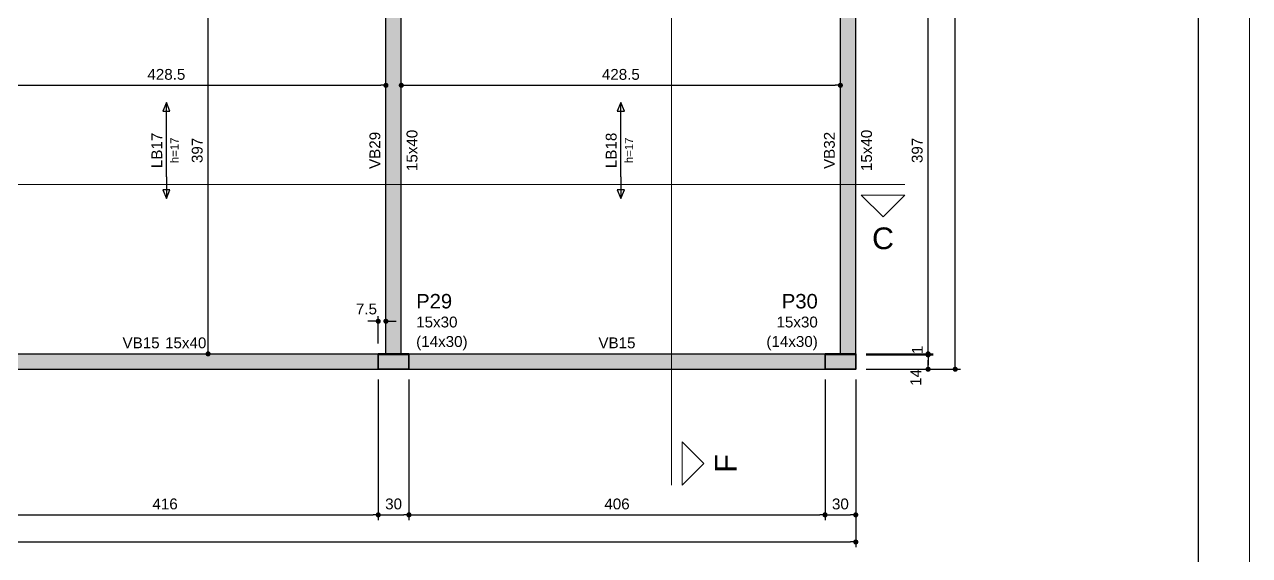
# Model space of a CAD drawing. Header units: millimetres. Extents: x 0 to 59.4, y 0 to 42.
# Drawn here: x 35.49 to 59.4, y 14.16 to 24.52 of the extents above; entities that cross this region are included whole.
import ezdxf

# ---------------------------------------------------------------- set-up
doc = ezdxf.new("R2010")
doc.units = ezdxf.units.MM
doc.header["$MEASUREMENT"] = 0
doc.layers.get('0').update_dxf_attribs({"color": 1, "lineweight": 13})
for name, color, linetype, lineweight in [('FO-Cortes', 2, 'Continuous', 20), ('FO-Pilares', 5, 'Continuous', 35), ('FO-Textos das lajes', 3, 'Continuous', 25), ('FO-Textos das vigas', 1, 'Continuous', 13), ('FO-Textos dos pilares', 1, 'Continuous', 13), ('FO-Vigas', 3, 'Continuous', 25), ('FOLHA EXTERNA', 1, 'Continuous', 13), ('Folha_padrão', 3, 'Continuous', 25)]:
    doc.layers.add(name, color=color, linetype=linetype, lineweight=lineweight)
for name, color, linetype in [('FO-Cotas', 12, 'Continuous'), ('FO-Hachuras', 254, 'Continuous'), ('FO-Hachuras dos pilares', 18, 'Continuous')]:
    doc.layers.add(name, color=color, linetype=linetype)
doc.styles.add('Arial', font='')
doc.styles.get('Arial').set_extended_font_data('Arial')
doc.dimstyles.new('UM_50.000000', dxfattribs={"dimtxt": 0.18, "dimasz": 0.1, "dimexe": 0.1, "dimexo": 0.2, "dimgap": 0, "dimtad": 1, "dimtih": 1, "dimtoh": 1, "dimdec": 1, "dimlfac": 50, "dimzin": 0, "dimdsep": 46, "dimtxsty": 'Standard', "dimcen": 0.09, "dimdle": 0.1, "dimadec": 1, "dimazin": 2, "dimtfac": 1, "dimtdec": 4, "dimtofl": 0, "dimtmove": 0, "dimatfit": 3, "dimfxl": 1, "dimtolj": 1, "dimarcsym": 0})

# ---------------------------------------------------------------- blocks, each defined once
blk = doc.blocks.new('_Dot')
at = {"color": 0, "linetype": 'ByBlock', "lineweight": -2}
blk.add_line((-0.5, 0), (-1, 0), dxfattribs=at)
at = {"color": 0, "linetype": 'ByBlock', "const_width": 0.5}
blk.add_lwpolyline([(-0.25, 0, 1), (0.25, 0, 1)], format="xyb", close=True, dxfattribs=at)
blk = doc.blocks.new('*D37')
at = {"layer": 'Defpoints', "color": 0}
for p in [(34.076, 17.798), (42.396, 17.798), (42.396, 14.956)]:
    blk.add_point(p, dxfattribs=at)
at = {"layer": 'FO-Cotas', "color": 0, "lineweight": -2}
for p, q in [((34.076, 17.598), (34.076, 14.856)), ((42.396, 17.598), (42.396, 14.856)), ((34.176, 14.956), (42.296, 14.956))]:
    blk.add_line(p, q, dxfattribs=at)
at = {"layer": 'FO-Cotas', "color": 0, "lineweight": -2, "xscale": 0.1, "yscale": 0.1, "zscale": 0.1, "rotation": 180}
blk.add_blockref('_Dot', (34.076, 14.956), dxfattribs=at)
at = {"layer": 'FO-Cotas', "color": 0, "lineweight": -2, "xscale": 0.1, "yscale": 0.1, "zscale": 0.1}
blk.add_blockref('_Dot', (42.396, 14.956), dxfattribs=at)
at = {"layer": 'FO-Cotas', "insert": (38.236, 15.168), "char_height": 0.2118, "attachment_point": 5, "style": 'Arial'}
blk.add_mtext('\\A1;416', dxfattribs=at)
blk = doc.blocks.new('*D38')
at = {"layer": 'Defpoints', "color": 0}
for p in [(42.396, 17.798), (42.996, 17.798), (42.996, 14.956)]:
    blk.add_point(p, dxfattribs=at)
at = {"layer": 'FO-Cotas', "color": 0, "lineweight": -2}
for p, q in [((42.396, 17.598), (42.396, 14.856)), ((42.996, 17.598), (42.996, 14.856)), ((42.496, 14.956), (42.896, 14.956))]:
    blk.add_line(p, q, dxfattribs=at)
at = {"layer": 'FO-Cotas', "color": 0, "lineweight": -2, "xscale": 0.1, "yscale": 0.1, "zscale": 0.1, "rotation": 180}
blk.add_blockref('_Dot', (42.396, 14.956), dxfattribs=at)
at = {"layer": 'FO-Cotas', "color": 0, "lineweight": -2, "xscale": 0.1, "yscale": 0.1, "zscale": 0.1}
blk.add_blockref('_Dot', (42.996, 14.956), dxfattribs=at)
at = {"layer": 'FO-Cotas', "insert": (42.696, 15.168), "char_height": 0.2118, "attachment_point": 5, "rotation": 0.0057, "style": 'Arial'}
blk.add_mtext('\\A1;30', dxfattribs=at)
blk = doc.blocks.new('*D39')
at = {"layer": 'Defpoints', "color": 0}
for p in [(42.996, 17.798), (51.116, 17.798), (51.116, 14.956)]:
    blk.add_point(p, dxfattribs=at)
at = {"layer": 'FO-Cotas', "color": 0, "lineweight": -2}
for p, q in [((42.996, 17.598), (42.996, 14.856)), ((51.116, 17.598), (51.116, 14.856)), ((43.096, 14.956), (51.016, 14.956))]:
    blk.add_line(p, q, dxfattribs=at)
at = {"layer": 'FO-Cotas', "color": 0, "lineweight": -2, "xscale": 0.1, "yscale": 0.1, "zscale": 0.1, "rotation": 180}
blk.add_blockref('_Dot', (42.996, 14.956), dxfattribs=at)
at = {"layer": 'FO-Cotas', "color": 0, "lineweight": -2, "xscale": 0.1, "yscale": 0.1, "zscale": 0.1}
blk.add_blockref('_Dot', (51.116, 14.956), dxfattribs=at)
at = {"layer": 'FO-Cotas', "insert": (47.056, 15.168), "char_height": 0.2118, "attachment_point": 5, "style": 'Arial'}
blk.add_mtext('\\A1;406', dxfattribs=at)
blk = doc.blocks.new('*D40')
at = {"layer": 'Defpoints', "color": 0}
for p in [(51.116, 17.798), (51.716, 17.798), (51.716, 14.956)]:
    blk.add_point(p, dxfattribs=at)
at = {"layer": 'FO-Cotas', "color": 0, "lineweight": -2}
for p, q in [((51.116, 17.598), (51.116, 14.856)), ((51.716, 17.598), (51.716, 14.856)), ((51.216, 14.956), (51.616, 14.956))]:
    blk.add_line(p, q, dxfattribs=at)
at = {"layer": 'FO-Cotas', "color": 0, "lineweight": -2, "xscale": 0.1, "yscale": 0.1, "zscale": 0.1, "rotation": 180}
blk.add_blockref('_Dot', (51.116, 14.956), dxfattribs=at)
at = {"layer": 'FO-Cotas', "color": 0, "lineweight": -2, "xscale": 0.1, "yscale": 0.1, "zscale": 0.1}
blk.add_blockref('_Dot', (51.716, 14.956), dxfattribs=at)
at = {"layer": 'FO-Cotas', "insert": (51.416, 15.168), "char_height": 0.2118, "attachment_point": 5, "rotation": 0.0057, "style": 'Arial'}
blk.add_mtext('\\A1;30', dxfattribs=at)
blk = doc.blocks.new('*D41')
at = {"layer": 'Defpoints', "color": 0}
for p in [(5.476, 19.198), (51.716, 17.798), (51.716, 14.427)]:
    blk.add_point(p, dxfattribs=at)
at = {"layer": 'FO-Cotas', "color": 0, "lineweight": -2}
for p, q in [((5.476, 18.998), (5.476, 14.327)), ((51.716, 17.598), (51.716, 14.327)), ((5.576, 14.427), (51.616, 14.427))]:
    blk.add_line(p, q, dxfattribs=at)
at = {"layer": 'FO-Cotas', "color": 0, "lineweight": -2, "xscale": 0.1, "yscale": 0.1, "zscale": 0.1, "rotation": 180}
blk.add_blockref('_Dot', (5.476, 14.427), dxfattribs=at)
at = {"layer": 'FO-Cotas', "color": 0, "lineweight": -2, "xscale": 0.1, "yscale": 0.1, "zscale": 0.1}
blk.add_blockref('_Dot', (51.716, 14.427), dxfattribs=at)
at = {"layer": 'FO-Cotas', "insert": (28.596, 14.639), "char_height": 0.2118, "attachment_point": 5, "style": 'Arial'}
blk.add_mtext('\\A1;2312', dxfattribs=at)
blk = doc.blocks.new('*D58')
at = {"layer": 'Defpoints', "color": 0}
for p in [(51.716, 18.078), (53.128, 18.078), (51.716, 17.798)]:
    blk.add_point(p, dxfattribs=at)
at = {"layer": 'FO-Cotas', "color": 0, "lineweight": -2}
for p, q in [((51.916, 18.078), (53.228, 18.078)), ((53.128, 17.898), (53.128, 17.978)), ((51.916, 17.798), (53.228, 17.798))]:
    blk.add_line(p, q, dxfattribs=at)
at = {"layer": 'FO-Cotas', "color": 0, "lineweight": -2, "xscale": 0.1, "yscale": 0.1, "zscale": 0.1}
for p, rotation in [((53.128, 18.078), 90), ((53.128, 17.798), 270)]:
    blk.add_blockref('_Dot', p, dxfattribs=dict(at, rotation=rotation))
at = {"layer": 'FO-Cotas', "insert": (52.888, 17.638), "char_height": 0.2118, "attachment_point": 5, "rotation": 90, "style": 'Arial'}
blk.add_mtext('\\A1;14', dxfattribs=at)
blk = doc.blocks.new('*D59')
at = {"layer": 'Defpoints', "color": 0}
for p in [(51.716, 18.098), (51.716, 18.078), (53.128, 18.098)]:
    blk.add_point(p, dxfattribs=at)
at = {"layer": 'FO-Cotas', "color": 0, "lineweight": -2}
for p, q in [((53.128, 18.198), (53.128, 18.298)), ((51.916, 18.098), (53.228, 18.098)), ((51.916, 18.078), (53.228, 18.078)), ((53.128, 17.978), (53.128, 17.878))]:
    blk.add_line(p, q, dxfattribs=at)
at = {"layer": 'FO-Cotas', "color": 0, "lineweight": -2, "xscale": 0.1, "yscale": 0.1, "zscale": 0.1}
for p, rotation in [((53.128, 18.098), 270), ((53.128, 18.078), 90)]:
    blk.add_blockref('_Dot', p, dxfattribs=dict(at, rotation=rotation))
at = {"layer": 'FO-Cotas', "insert": (52.916, 18.176), "char_height": 0.2118, "attachment_point": 5, "rotation": 90, "style": 'Arial'}
blk.add_mtext('\\A1;1', dxfattribs=at)
blk = doc.blocks.new('*D60')
at = {"layer": 'Defpoints', "color": 0}
for p in [(51.716, 26.038), (53.128, 26.038), (51.716, 18.098)]:
    blk.add_point(p, dxfattribs=at)
at = {"layer": 'FO-Cotas', "color": 0, "lineweight": -2}
for p, q in [((51.916, 26.038), (53.228, 26.038)), ((53.128, 18.198), (53.128, 25.938)), ((51.916, 18.098), (53.228, 18.098))]:
    blk.add_line(p, q, dxfattribs=at)
at = {"layer": 'FO-Cotas', "color": 0, "lineweight": -2, "xscale": 0.1, "yscale": 0.1, "zscale": 0.1}
for p, rotation in [((53.128, 26.038), 90), ((53.128, 18.098), 270)]:
    blk.add_blockref('_Dot', p, dxfattribs=dict(at, rotation=rotation))
at = {"layer": 'FO-Cotas', "insert": (52.916, 22.068), "char_height": 0.2118, "attachment_point": 5, "rotation": 90, "style": 'Arial'}
blk.add_mtext('\\A1;397', dxfattribs=at)
blk = doc.blocks.new('*D67')
at = {"layer": 'Defpoints', "color": 0}
for p in [(51.716, 37.938), (53.657, 37.938), (51.716, 17.798)]:
    blk.add_point(p, dxfattribs=at)
at = {"layer": 'FO-Cotas', "color": 0, "lineweight": -2}
for p, q in [((51.916, 37.938), (53.757, 37.938)), ((53.657, 17.898), (53.657, 37.838)), ((51.916, 17.798), (53.757, 17.798))]:
    blk.add_line(p, q, dxfattribs=at)
at = {"layer": 'FO-Cotas', "color": 0, "lineweight": -2, "xscale": 0.1, "yscale": 0.1, "zscale": 0.1}
for p, rotation in [((53.657, 37.938), 90), ((53.657, 17.798), 270)]:
    blk.add_blockref('_Dot', p, dxfattribs=dict(at, rotation=rotation))
at = {"layer": 'FO-Cotas', "insert": (53.445, 27.868), "char_height": 0.2118, "attachment_point": 5, "rotation": 90, "style": 'Arial'}
blk.add_mtext('\\A1;1007', dxfattribs=at)
blk = doc.blocks.new('*D73')
at = {"layer": 'Defpoints', "color": 0}
for p in [(33.976, 23.338), (42.546, 23.338), (42.546, 23.338)]:
    blk.add_point(p, dxfattribs=at)
at = {"layer": 'FO-Cotas', "color": 0, "lineweight": -2}
blk.add_line((34.076, 23.338), (42.446, 23.338), dxfattribs=at)
at = {"layer": 'FO-Cotas', "color": 0, "lineweight": -2, "xscale": 0.1, "yscale": 0.1, "zscale": 0.1, "rotation": 180}
blk.add_blockref('_Dot', (33.976, 23.338), dxfattribs=at)
at = {"layer": 'FO-Cotas', "color": 0, "lineweight": -2, "xscale": 0.1, "yscale": 0.1, "zscale": 0.1}
blk.add_blockref('_Dot', (42.546, 23.338), dxfattribs=at)
at = {"layer": 'FO-Cotas', "insert": (38.261, 23.55), "char_height": 0.2118, "attachment_point": 5, "rotation": 0.0057, "style": 'Arial'}
blk.add_mtext('\\A1;428.5', dxfattribs=at)
blk = doc.blocks.new('*D74')
at = {"layer": 'Defpoints', "color": 0}
for p in [(42.846, 23.338), (51.416, 23.338), (51.416, 23.338)]:
    blk.add_point(p, dxfattribs=at)
at = {"layer": 'FO-Cotas', "color": 0, "lineweight": -2}
blk.add_line((42.946, 23.338), (51.316, 23.338), dxfattribs=at)
at = {"layer": 'FO-Cotas', "color": 0, "lineweight": -2, "xscale": 0.1, "yscale": 0.1, "zscale": 0.1, "rotation": 180}
blk.add_blockref('_Dot', (42.846, 23.338), dxfattribs=at)
at = {"layer": 'FO-Cotas', "color": 0, "lineweight": -2, "xscale": 0.1, "yscale": 0.1, "zscale": 0.1}
blk.add_blockref('_Dot', (51.416, 23.338), dxfattribs=at)
at = {"layer": 'FO-Cotas', "insert": (47.131, 23.55), "char_height": 0.2118, "attachment_point": 5, "rotation": 0.0057, "style": 'Arial'}
blk.add_mtext('\\A1;428.5', dxfattribs=at)
blk = doc.blocks.new('*D94')
at = {"layer": 'Defpoints', "color": 0}
for p in [(39.076, 26.038), (39.076, 26.038), (39.076, 18.098)]:
    blk.add_point(p, dxfattribs=at)
at = {"layer": 'FO-Cotas', "color": 0, "lineweight": -2}
blk.add_line((39.076, 18.198), (39.076, 25.938), dxfattribs=at)
at = {"layer": 'FO-Cotas', "color": 0, "lineweight": -2, "xscale": 0.1, "yscale": 0.1, "zscale": 0.1}
for p, rotation in [((39.076, 26.038), 90), ((39.076, 18.098), 270)]:
    blk.add_blockref('_Dot', p, dxfattribs=dict(at, rotation=rotation))
at = {"layer": 'FO-Cotas', "insert": (38.864, 22.068), "char_height": 0.2118, "attachment_point": 5, "rotation": 90, "style": 'Arial'}
blk.add_mtext('\\A1;397', dxfattribs=at)
blk = doc.blocks.new('*D100')
at = {"layer": 'Defpoints', "color": 0}
for p in [(42.546, 18.734), (42.396, 18.098), (42.546, 18.098)]:
    blk.add_point(p, dxfattribs=at)
at = {"layer": 'FO-Cotas', "color": 0, "lineweight": -2}
for p, q in [((42.296, 18.734), (42.196, 18.734)), ((42.396, 18.298), (42.396, 18.834)), ((42.546, 18.298), (42.546, 18.834)), ((42.646, 18.734), (42.746, 18.734))]:
    blk.add_line(p, q, dxfattribs=at)
at = {"layer": 'FO-Cotas', "color": 0, "lineweight": -2, "xscale": 0.1, "yscale": 0.1, "zscale": 0.1}
blk.add_blockref('_Dot', (42.396, 18.734), dxfattribs=at)
at = {"layer": 'FO-Cotas', "color": 0, "lineweight": -2, "xscale": 0.1, "yscale": 0.1, "zscale": 0.1, "rotation": 180}
blk.add_blockref('_Dot', (42.546, 18.734), dxfattribs=at)
at = {"layer": 'FO-Cotas', "insert": (42.166, 18.973), "char_height": 0.2118, "attachment_point": 5, "rotation": 0.0057, "style": 'Arial'}
blk.add_mtext('\\A1;7.5', dxfattribs=at)

msp = doc.modelspace()

# ---------------------------------------------------------------- hatches: boundary and pattern name
at = {"layer": 'FO-Hachuras', "linetype": 'Continuous'}
for points in [[(42.8456, 26.0382), (42.8456, 26.0382), (42.5456, 26.0382), (42.5456, 18.0982), (42.8456, 18.0982), (42.8456, 26.0382)], [(51.7156, 26.0382), (51.7156, 26.0382), (51.4156, 26.0382), (51.4156, 18.0982), (51.7156, 18.0982), (51.7156, 26.0382)], [(42.3956, 18.0982), (42.3956, 18.0982), (34.0756, 18.0982), (34.0756, 17.7982), (42.3956, 17.7982), (42.3956, 18.0982)], [(51.1156, 18.0982), (51.1156, 18.0982), (42.9956, 18.0982), (42.9956, 17.7982), (51.1156, 17.7982), (51.1156, 18.0982)]]:
    msp.add_hatch(color=256, dxfattribs=at).paths.add_polyline_path(points)
at = {"layer": 'FO-Hachuras dos pilares', "linetype": 'Continuous'}
for points in [[(42.9956, 18.0782), (42.3956, 18.0782), (42.3956, 17.7982), (42.9956, 17.7982), (42.9956, 18.0782)], [(51.7156, 18.0782), (51.1156, 18.0782), (51.1156, 17.7982), (51.7156, 17.7982), (51.7156, 18.0782)]]:
    msp.add_hatch(color=256, dxfattribs=at).paths.add_polyline_path(points)

# ---------------------------------------------------------------- linework, layer by layer
at = {"layer": 'FO-Cortes'}
for p, q in [((48.1181, 15.5347), (48.1181, 39.3425)), ((4.4648, 21.4057), (52.6715, 21.4057))]:
    msp.add_line(p, q, dxfattribs=at)
at = {"layer": 'FO-Cortes', "linetype": 'Continuous'}
for points in [[(52.6715, 21.1939), (51.8243, 21.1939), (52.2479, 20.7703), (52.6715, 21.1939)], [(48.3299, 15.5347), (48.3299, 16.3819), (48.7535, 15.9583), (48.3299, 15.5347)]]:
    msp.add_lwpolyline(points, close=True, dxfattribs=at)
at = {"layer": 'FO-Hachuras dos pilares'}
for p, q in [((42.9956, 18.0782), (42.3956, 18.0782)), ((51.7156, 18.0782), (51.1156, 18.0782))]:
    msp.add_line(p, q, dxfattribs=at)
at = {"layer": 'FO-Pilares'}
for points in [[(42.3956, 18.0982), (42.3956, 17.7982), (42.9956, 17.7982), (42.9956, 18.0982), (42.3956, 18.0982)], [(51.1156, 18.0982), (51.1156, 17.7982), (51.7156, 17.7982), (51.7156, 18.0982), (51.1156, 18.0982)]]:
    msp.add_lwpolyline(points, close=True, dxfattribs=at)
at = {"layer": 'FO-Textos das lajes'}
for p, q in [((38.2606, 23.0059), (38.19, 22.8364)), ((38.3312, 22.8364), (38.2606, 23.0059)), ((47.1306, 23.0059), (47.06, 22.8364)), ((47.2012, 22.8364), (47.1306, 23.0059)), ((38.19, 22.8364), (38.3312, 22.8364)), ((47.06, 22.8364), (47.2012, 22.8364)), ((38.2606, 21.5542), (38.2606, 22.5823)), ((47.1306, 21.5542), (47.1306, 22.5823)), ((38.3312, 21.3), (38.19, 21.3)), ((38.19, 21.3), (38.2606, 21.1306)), ((38.2606, 21.1306), (38.3312, 21.3)), ((47.2012, 21.3), (47.06, 21.3)), ((47.06, 21.3), (47.1306, 21.1306)), ((47.1306, 21.1306), (47.2012, 21.3))]:
    msp.add_line(p, q, dxfattribs=at)
for points in [[(38.2606, 22.5823), (38.2606, 23.0059)], [(47.1306, 22.5823), (47.1306, 23.0059)], [(38.2606, 21.5542), (38.2606, 21.1306)], [(47.1306, 21.5542), (47.1306, 21.1306)]]:
    msp.add_lwpolyline(points, dxfattribs=at)
at = {"layer": 'FO-Vigas'}
for p, q in [((42.5456, 18.0982), (42.5456, 26.0382)), ((42.8456, 18.0982), (42.8456, 26.0382)), ((51.4156, 18.0982), (51.4156, 26.0382)), ((51.7156, 18.0982), (51.7156, 26.0382)), ((34.0756, 18.0982), (42.3956, 18.0982)), ((42.9956, 18.0982), (51.1156, 18.0982)), ((34.0756, 17.7982), (42.3956, 17.7982)), ((42.9956, 17.7982), (51.1156, 17.7982))]:
    msp.add_line(p, q, dxfattribs=at)
at = {"layer": 'FOLHA EXTERNA', "color": 2, "linetype": 'Continuous'}
msp.add_line((59.4, 0), (59.4, 42), dxfattribs=at)
at = {"layer": 'Folha_padrão', "color": 6, "linetype": 'Continuous'}
msp.add_line((58.4, 40.9924), (58.4, 0.9924), dxfattribs=at)

# ---------------------------------------------------------------- texts
at = {"layer": 'FO-Cortes', "insert": (52.2476, 20.1348), "char_height": 0.4236, "width": 0.854949, "attachment_point": 8, "line_spacing_factor": 0.798, "style": 'Arial'}
msp.add_mtext('C', dxfattribs=at)
at = {"layer": 'FO-Cortes', "insert": (49.3893, 15.9585), "char_height": 0.4236, "width": 0.72322, "attachment_point": 8, "rotation": 90.00021, "line_spacing_factor": 0.798, "style": 'Arial'}
msp.add_mtext('F', dxfattribs=at)
at = {"layer": 'FO-Textos das lajes', "attachment_point": 8, "rotation": 90.00021, "line_spacing_factor": 0.798, "style": 'Arial'}
for s, insert, char_height, width in [('LB17', (38.1808, 22.0682), 0.2118, 1.381866), ('h=17', (38.4992, 22.0682), 0.15885, 0.999351), ('LB18', (47.0508, 22.0682), 0.2118, 1.381866), ('h=17', (47.3692, 22.0682), 0.15885, 0.999351)]:
    msp.add_mtext(s, dxfattribs=dict(at, insert=insert, char_height=char_height, width=width))
at = {"layer": 'FO-Textos das vigas', "char_height": 0.2118, "attachment_point": 8, "rotation": 90.00021, "line_spacing_factor": 0.798, "style": 'Arial'}
for s, insert, width in [('VB29', (42.4398, 22.0682), 1.44773), ('15x40', (43.1638, 22.0682), 1.612069), ('VB32', (51.3098, 22.0682), 1.44773), ('15x40', (52.0338, 22.0682), 1.612069)]:
    msp.add_mtext(s, dxfattribs=dict(at, insert=insert, width=width))
at = {"layer": 'FO-Textos das vigas', "char_height": 0.2118, "line_spacing_factor": 0.798, "style": 'Arial'}
for s, insert, width, attachment_point in [('VB15', (38.1296, 18.2041), 1.44773, 9), ('15x40', (38.2356, 18.2041), 1.612069, 7), ('VB15', (47.0556, 18.2041), 1.44773, 8)]:
    msp.add_mtext(s, dxfattribs=dict(at, insert=insert, width=width, attachment_point=attachment_point))
at = {"layer": 'FO-Textos dos pilares', "line_spacing_factor": 0.798, "style": 'Arial'}
for s, insert, char_height, width, attachment_point in [('P29', (43.1366, 18.9804), 0.2824, 1.403821, 7), ('P30', (50.9746, 18.9804), 0.2824, 1.403821, 9), ('15x30', (43.1366, 18.6101), 0.2118, 1.612069, 7), ('15x30', (50.9746, 18.6101), 0.2118, 1.612069, 9), ('(14x30)', (43.1366, 18.1692), 0.2118, 2.005965, 7), ('(14x30)', (50.9746, 18.1692), 0.2118, 2.005965, 9)]:
    msp.add_mtext(s, dxfattribs=dict(at, insert=insert, char_height=char_height, width=width, attachment_point=attachment_point))

# ---------------------------------------------------------------- dimensions: what is measured, and where the dimension line sits
at = {"layer": 'FO-Cotas'}
for base, p1, p2, override, picture, middle in [((53.6571, 37.9382), (51.7156, 17.7982), (51.7156, 37.9382), {"dimtxt": 0.2118, "dimasz": 0.1, "dimexe": 0.1, "dimexo": 0.2, "dimtad": 1, "dimtih": 0, "dimtoh": 0, "dimdec": 1, "dimlfac": 50, "dimzin": 8, "dimtxsty": 'Arial', "dimblk": 'Dot', "dimblk1": 'Dot', "dimblk2": 'Dot', "dimsah": 1, "dimdle": 0.1, "dimse1": 0, "dimse2": 0, "dimclrt": 256, "dimadec": 1, "dimazin": 3, "dimtmove": 2, "dimldrblk": 'Dot'}, '*D67', (53.4453, 27.8682)), ((39.0756, 26.0382), (39.0756, 18.0982), (39.0756, 26.0382), {"dimtxt": 0.2118, "dimasz": 0.1, "dimexe": 0.1, "dimexo": 0.2, "dimtad": 1, "dimtih": 0, "dimtoh": 0, "dimdec": 1, "dimlfac": 50, "dimzin": 8, "dimtxsty": 'Arial', "dimblk": 'Dot', "dimblk1": 'Dot', "dimblk2": 'Dot', "dimsah": 1, "dimdle": 0.1, "dimse1": 1, "dimse2": 1, "dimclrt": 256, "dimadec": 1, "dimazin": 3, "dimtmove": 2, "dimldrblk": 'Dot'}, '*D94', (38.8638, 22.0682)), ((53.1276, 26.0382), (51.7156, 18.0982), (51.7156, 26.0382), {"dimtxt": 0.2118, "dimasz": 0.1, "dimexe": 0.1, "dimexo": 0.2, "dimtad": 1, "dimtih": 0, "dimtoh": 0, "dimdec": 1, "dimlfac": 50, "dimzin": 8, "dimtxsty": 'Arial', "dimblk": 'Dot', "dimblk1": 'Dot', "dimblk2": 'Dot', "dimsah": 1, "dimdle": 0.1, "dimse1": 0, "dimse2": 0, "dimclrt": 256, "dimadec": 1, "dimazin": 3, "dimtmove": 2, "dimldrblk": 'Dot'}, '*D60', (52.9158, 22.0682)), ((53.1276, 18.0982), (51.7156, 18.0782), (51.7156, 18.0982), {"dimtxt": 0.2118, "dimasz": 0.1, "dimexe": 0.1, "dimexo": 0.2, "dimtad": 1, "dimtih": 0, "dimtoh": 0, "dimdec": 1, "dimlfac": 50, "dimzin": 8, "dimtxsty": 'Arial', "dimblk": 'Dot', "dimblk1": 'Dot', "dimblk2": 'Dot', "dimsah": 1, "dimdle": 0.1, "dimse1": 0, "dimse2": 0, "dimclrt": 256, "dimadec": 1, "dimazin": 3, "dimtmove": 2, "dimldrblk": 'Dot'}, '*D59', (52.9158, 18.1765)), ((53.1276, 18.0782), (51.7156, 17.7982), (51.7156, 18.0782), {"dimtxt": 0.2118, "dimasz": 0.1, "dimexe": 0.1, "dimexo": 0.2, "dimtad": 1, "dimtih": 0, "dimtoh": 0, "dimdec": 1, "dimlfac": 50, "dimzin": 8, "dimtxsty": 'Arial', "dimblk": 'Dot', "dimblk1": 'Dot', "dimblk2": 'Dot', "dimsah": 1, "dimdle": 0.1, "dimse1": 0, "dimse2": 0, "dimclrt": 256, "dimadec": 1, "dimazin": 3, "dimtmove": 2, "dimldrblk": 'Dot'}, '*D58', (52.8879, 17.6377))]:
    dim = msp.add_linear_dim(base=base, p1=p1, p2=p2, angle=90, dimstyle='UM_50.000000', override=override, dxfattribs=at)
    dim.commit()
    dim.dimension.update_dxf_attribs({"geometry": picture, "text_midpoint": middle, "dimtype": 160, "text_rotation": 90})
for base, p1, p2, override, picture, middle in [((42.5456, 23.3382), (33.9756, 23.3382), (42.5456, 23.3382), {"dimtxt": 0.2118, "dimasz": 0.1, "dimexe": 0.1, "dimexo": 0.2, "dimtad": 1, "dimtih": 0, "dimtoh": 0, "dimdec": 1, "dimlfac": 50, "dimzin": 8, "dimtxsty": 'Arial', "dimblk": 'Dot', "dimblk1": 'Dot', "dimblk2": 'Dot', "dimsah": 1, "dimdle": 0.1, "dimse1": 1, "dimse2": 1, "dimclrt": 256, "dimadec": 1, "dimazin": 3, "dimtmove": 2, "dimldrblk": 'Dot'}, '*D73', (38.2606, 23.55)), ((51.4156, 23.3382), (42.8456, 23.3382), (51.4156, 23.3382), {"dimtxt": 0.2118, "dimasz": 0.1, "dimexe": 0.1, "dimexo": 0.2, "dimtad": 1, "dimtih": 0, "dimtoh": 0, "dimdec": 1, "dimlfac": 50, "dimzin": 8, "dimtxsty": 'Arial', "dimblk": 'Dot', "dimblk1": 'Dot', "dimblk2": 'Dot', "dimsah": 1, "dimdle": 0.1, "dimse1": 1, "dimse2": 1, "dimclrt": 256, "dimadec": 1, "dimazin": 3, "dimtmove": 2, "dimldrblk": 'Dot'}, '*D74', (47.1306, 23.55)), ((42.5456, 18.7336), (42.3956, 18.0982), (42.5456, 18.0982), {"dimtxt": 0.2118, "dimasz": 0.1, "dimexe": 0.1, "dimexo": 0.2, "dimtad": 1, "dimtih": 0, "dimtoh": 0, "dimdec": 1, "dimlfac": 50, "dimzin": 8, "dimtxsty": 'Arial', "dimblk": 'Dot', "dimblk1": 'Dot', "dimblk2": 'Dot', "dimsah": 1, "dimdle": 0.1, "dimse1": 0, "dimse2": 0, "dimclrt": 256, "dimadec": 1, "dimazin": 3, "dimtmove": 2, "dimldrblk": 'Dot'}, '*D100', (42.1661, 18.9734)), ((42.9956, 14.9562), (42.3956, 17.7982), (42.9956, 17.7982), {"dimtxt": 0.2118, "dimasz": 0.1, "dimexe": 0.1, "dimexo": 0.2, "dimtad": 1, "dimtih": 0, "dimtoh": 0, "dimdec": 1, "dimlfac": 50, "dimzin": 8, "dimtxsty": 'Arial', "dimblk": 'Dot', "dimblk1": 'Dot', "dimblk2": 'Dot', "dimsah": 1, "dimdle": 0.1, "dimse1": 0, "dimse2": 0, "dimclrt": 256, "dimadec": 1, "dimazin": 3, "dimtmove": 2, "dimldrblk": 'Dot'}, '*D38', (42.6956, 15.168)), ((51.7156, 14.9562), (51.1156, 17.7982), (51.7156, 17.7982), {"dimtxt": 0.2118, "dimasz": 0.1, "dimexe": 0.1, "dimexo": 0.2, "dimtad": 1, "dimtih": 0, "dimtoh": 0, "dimdec": 1, "dimlfac": 50, "dimzin": 8, "dimtxsty": 'Arial', "dimblk": 'Dot', "dimblk1": 'Dot', "dimblk2": 'Dot', "dimsah": 1, "dimdle": 0.1, "dimse1": 0, "dimse2": 0, "dimclrt": 256, "dimadec": 1, "dimazin": 3, "dimtmove": 2, "dimldrblk": 'Dot'}, '*D40', (51.4156, 15.168))]:
    dim = msp.add_linear_dim(base=base, p1=p1, p2=p2, dimstyle='UM_50.000000', override=override, dxfattribs=at)
    dim.commit()
    dim.dimension.update_dxf_attribs({"geometry": picture, "text_midpoint": middle, "dimtype": 160, "text_rotation": 0.00573})
for base, p1, p2, picture, middle in [((51.7156, 14.4267), (5.4756, 19.1982), (51.7156, 17.7982), '*D41', (28.5956, 14.6385)), ((42.3956, 14.9562), (34.0756, 17.7982), (42.3956, 17.7982), '*D37', (38.2356, 15.168)), ((51.1156, 14.9562), (42.9956, 17.7982), (51.1156, 17.7982), '*D39', (47.0556, 15.168))]:
    dim = msp.add_linear_dim(base=base, p1=p1, p2=p2, dimstyle='UM_50.000000', override={"dimtxt": 0.2118, "dimasz": 0.1, "dimexe": 0.1, "dimexo": 0.2, "dimtad": 1, "dimtih": 0, "dimtoh": 0, "dimdec": 1, "dimlfac": 50, "dimzin": 8, "dimtxsty": 'Arial', "dimblk": 'Dot', "dimblk1": 'Dot', "dimblk2": 'Dot', "dimsah": 1, "dimdle": 0.1, "dimse1": 0, "dimse2": 0, "dimclrt": 256, "dimadec": 1, "dimazin": 3, "dimtmove": 2, "dimldrblk": 'Dot'}, dxfattribs=at)
    dim.commit()
    dim.dimension.update_dxf_attribs({"geometry": picture, "text_midpoint": middle, "dimtype": 160})

doc.saveas('drawing.dxf')
